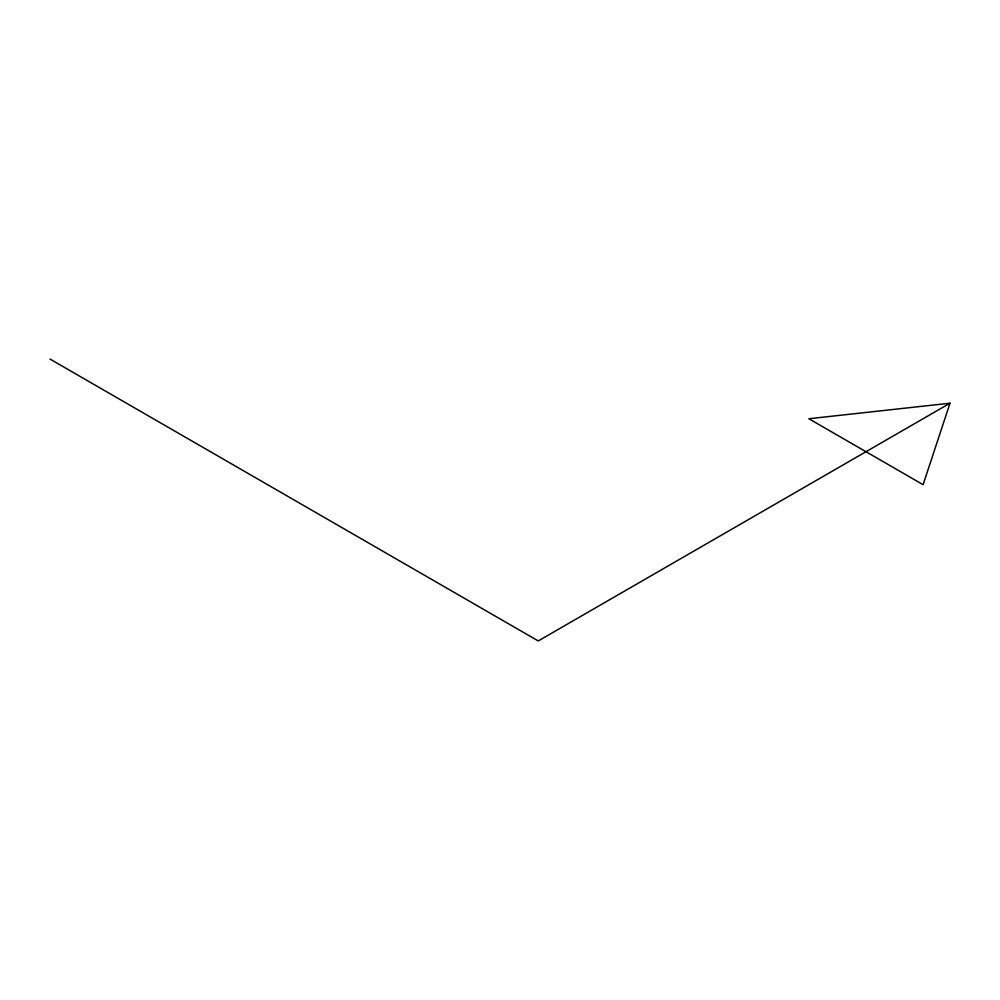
<?xml version="1.0" encoding="UTF-8"?>
<svg xmlns="http://www.w3.org/2000/svg" width="1000" height="1000" viewBox="0 0 1000 1000"><rect width="100%" height="100%" fill="white"/><g stroke="black" fill="none" stroke-linecap="round" stroke-linejoin="round"><path stroke-width="1.5" d="M950 403.212L923.1 484.688L808.863 418.738L950 403.212L538.237 640.938L50 359.062"/></g></svg>
